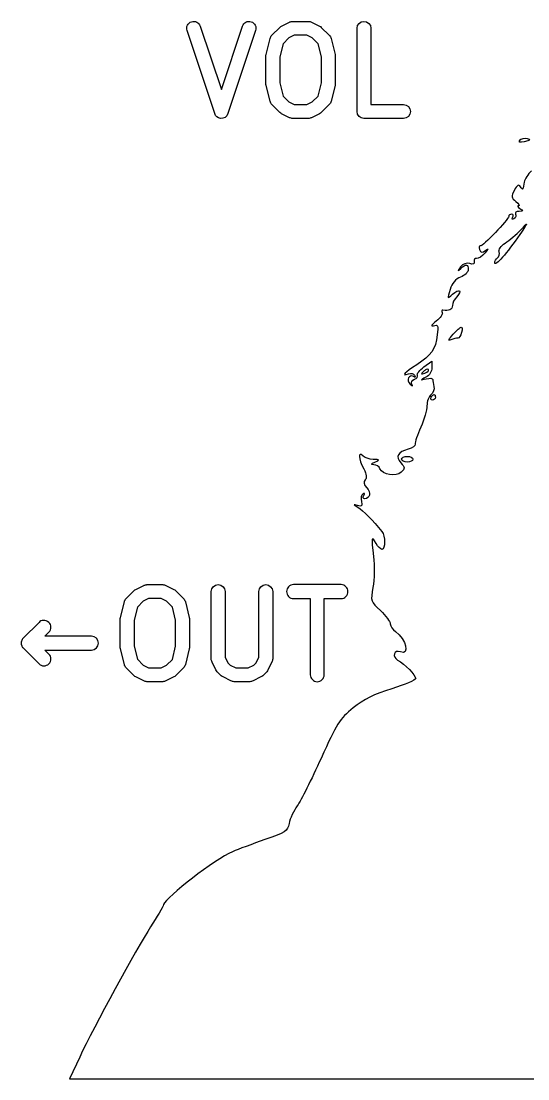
# Model space of a CAD drawing. Header units: millimetres. Extents: x 3 to 110, y 3 to 41.
# Drawn here: x 3.45 to 21.72, y 3.03 to 41.19 of the extents above; entities that cross this region are included whole.
import ezdxf

# ---------------------------------------------------------------- set-up
doc = ezdxf.new("R2010")
doc.units = ezdxf.units.MM
doc.layers.add('1', color=7, linetype='CONTINUOUS')

msp = doc.modelspace()

# ---------------------------------------------------------------- linework, layer by layer
at = {"layer": '1', "color": 7}
for points in [[(10.433054, 37.848873), (9.433059, 40.848864)], [(9.907399, 41.006973), (10.670226, 38.718495), (11.433048, 41.006973)], [(11.907392, 40.848864), (10.907393, 37.848873)], [(12.493362, 40.676118), (12.77886, 40.961868)], [(12.843991, 41.008817), (13.12974, 41.151565)], [(13.241462, 41.177918), (13.812961, 41.177918)], [(13.924686, 41.151565), (14.210435, 41.008817)], [(14.275487, 40.961947), (14.561237, 40.676197)], [(15.562953, 37.927926), (15.562953, 40.927921)], [(16.062956, 40.927921), (16.062956, 38.177927), (17.241449, 38.177927)], [(12.284691, 39.988607), (12.427695, 40.560107)], [(14.62701, 40.560002), (14.769755, 39.988503)], [(12.277216, 38.927925), (12.277216, 39.927922)], [(14.777208, 39.927922), (14.777208, 38.927925)], [(12.427695, 38.29574), (12.284691, 38.867239)], [(14.769755, 38.867343), (14.62701, 38.295844)], [(12.77886, 37.893979), (12.493362, 38.179728)], [(14.561237, 38.179649), (14.275487, 37.8939)], [(13.12974, 37.704281), (12.843991, 37.847029)], [(14.210435, 37.847029), (13.924686, 37.704281)], [(13.812961, 37.677929), (13.241462, 37.677929)], [(17.241449, 37.677929), (15.812955, 37.677929)], [(17.976265, 28.712828), (18.264105, 28.925735), (18.264105, 28.688023)], [(7.237677, 20.356223), (7.523426, 20.641972)], [(7.588481, 20.688843), (7.87423, 20.831591)], [(7.985955, 20.857943), (8.5572, 20.857943)], [(8.668922, 20.831591), (8.954671, 20.688843)], [(9.019723, 20.641972), (9.305473, 20.356223)], [(10.307194, 18.179451), (10.307194, 20.607947)], [(10.807193, 20.607947), (10.807193, 18.238516), (10.905676, 18.041722), (10.991104, 17.956144), (11.187661, 17.857953), (11.641223, 17.857953), (11.837781, 17.956144), (11.923143, 18.041656), (12.021438, 18.238422), (12.021438, 20.607947)], [(12.521436, 20.607947), (12.521436, 18.179451)], [(14.986074, 20.857948), (14.128762, 20.857948), (13.271452, 20.857948), (13.271452, 20.857948)], [(7.028932, 19.668633), (7.171936, 20.240132)], [(9.371246, 20.240028), (9.513996, 19.668529)], [(13.271452, 20.357721), (13.878648, 20.357721), (13.878648, 17.608022)], [(14.378875, 17.608022), (14.378875, 20.357721), (14.986074, 20.357721)], [(4.094763, 19.498859), (3.523221, 18.92732)], [(7.021454, 18.607951), (7.021454, 19.607947)], [(9.521446, 19.607947), (9.521446, 18.607951)], [(5.986116, 19.0007), (4.303536, 19.0007), (4.448229, 19.145394)], [(3.523221, 18.573854), (4.094763, 18.002829)], [(4.448229, 18.356295), (4.304051, 18.500473), (5.986116, 18.500473)], [(7.171936, 17.975766), (7.028932, 18.547265)], [(9.513996, 18.547369), (9.371246, 17.97587)], [(10.47663, 17.781822), (10.333625, 18.067571)], [(12.495084, 18.067731), (12.352334, 17.781982)], [(7.523426, 17.573925), (7.237677, 17.859675)], [(9.305473, 17.859675), (9.019723, 17.573925)], [(10.666009, 17.574083), (10.523262, 17.717082)], [(12.30562, 17.717082), (12.162875, 17.574083)], [(7.87423, 17.384307), (7.588481, 17.527055)], [(8.5572, 17.357955), (7.985955, 17.357955)], [(8.954671, 17.527055), (8.668922, 17.384307)], [(11.016968, 17.384307), (10.731219, 17.527055)], [(11.700194, 17.357955), (11.128695, 17.357955)], [(12.097663, 17.527055), (11.811914, 17.384307)], [(5.562559, 3.817737), (5.193598, 3.030706), (14.522742, 3.030706), (23.851859, 3.030706), (24.058049, 3.507162), (24.264768, 3.983617), (24.352106, 3.540234)]]:
    msp.add_lwpolyline(points, dxfattribs=at)
for points in [[(13.300431, 38.177927), (13.75399, 38.177927), (13.950657, 38.276174), (14.158703, 38.484215), (14.277209, 38.958674), (14.277209, 39.897172), (14.158703, 40.371631), (13.950657, 40.579672), (13.75399, 40.677919), (13.300431, 40.677919), (13.10382, 40.579703), (12.895951, 40.371646), (12.777211, 39.897119), (12.777211, 38.958727), (12.895951, 38.4842), (13.10382, 38.276144)], [(10.635644, 37.680385)], [(21.706779, 36.943838)], [(21.678866, 33.862893)], [(19.319341, 30.14478)], [(18.062042, 28.617226)], [(18.345226, 27.719091)], [(17.374233, 25.484087)], [(8.044926, 17.857953), (8.498231, 17.857953), (8.694891, 17.9562), (8.902939, 18.164241), (9.02145, 18.6387), (9.02145, 19.577198), (8.902939, 20.051657), (8.694891, 20.259698), (8.498231, 20.357945), (8.044931, 20.357945), (7.848264, 20.259698), (7.640177, 20.051611), (7.521453, 19.577145), (7.521453, 18.638753), (7.640177, 18.164287), (7.848264, 17.9562)], [(4.243589, 19.570691)]]:
    msp.add_lwpolyline(points, close=True, dxfattribs=at)
for points in [[(9.433059, 40.848864), (9.389399, 40.979847), (9.460186, 41.121425), (9.591169, 41.165088)], [(9.591169, 41.165088), (9.654071, 41.186056), (9.722726, 41.181177), (9.782031, 41.151525)], [(9.782031, 41.151525), (9.841336, 41.121872), (9.886432, 41.069876), (9.907399, 41.006973)], [(11.433048, 41.006973), (11.454015, 41.069876), (11.499111, 41.121872), (11.558415, 41.151525)], [(11.558415, 41.151525), (11.61772, 41.181177), (11.686375, 41.186056), (11.749277, 41.165088)], [(11.749277, 41.165088), (11.880262, 41.121427), (11.951052, 40.979849), (11.907392, 40.848864)], [(12.77886, 40.961868), (12.797899, 40.980924), (12.819893, 40.996778), (12.843991, 41.008817)], [(13.12974, 41.151565), (13.137517, 41.154695), (13.145447, 41.157431), (13.153499, 41.159764)], [(13.153499, 41.159764), (13.163512, 41.163969), (13.173787, 41.167518), (13.184261, 41.170386)], [(13.184261, 41.170386), (13.194924, 41.172505), (13.205714, 41.173925), (13.216562, 41.174638)], [(13.216562, 41.174638), (13.224802, 41.176148), (13.233112, 41.177242), (13.241462, 41.177918)], [(13.812961, 41.177918), (13.851742, 41.177917), (13.889992, 41.168895), (13.924686, 41.151565)], [(14.210435, 41.008817), (14.234499, 40.996795), (14.256466, 40.980968), (14.275487, 40.961947)], [(15.562953, 40.927921), (15.562954, 41.065992), (15.674884, 41.177919), (15.812955, 41.177918)], [(15.812955, 41.177918), (15.951025, 41.177919), (16.062955, 41.065992), (16.062956, 40.927921)], [(12.427695, 40.560107), (12.438682, 40.604007), (12.461377, 40.644103), (12.493362, 40.676118)], [(14.561237, 40.676197), (14.593289, 40.644144), (14.616024, 40.60398), (14.62701, 40.560002)], [(12.277216, 39.927922), (12.277215, 39.94838), (12.279726, 39.968761), (12.284691, 39.988607)], [(14.769755, 39.988503), (14.774704, 39.968689), (14.777207, 39.948344), (14.777208, 39.927922)], [(12.284691, 38.867239), (12.279726, 38.887086), (12.277215, 38.907467), (12.277216, 38.927925)], [(14.777208, 38.927925), (14.777207, 38.907503), (14.774704, 38.887157), (14.769755, 38.867343)], [(12.493362, 38.179728), (12.461377, 38.211743), (12.438682, 38.251839), (12.427695, 38.29574)], [(14.62701, 38.295844), (14.616024, 38.251866), (14.593289, 38.211703), (14.561237, 38.179649)], [(17.241449, 38.177927), (17.37952, 38.177926), (17.491447, 38.065996), (17.491446, 37.927926)], [(10.635644, 37.680385), (10.541597, 37.693519), (10.463108, 37.758796), (10.433054, 37.848873)], [(10.907393, 37.848873), (10.869251, 37.73456), (10.754994, 37.663719), (10.635644, 37.680385)], [(12.843991, 37.847029), (12.819893, 37.859068), (12.797899, 37.874922), (12.77886, 37.893979)], [(14.275487, 37.8939), (14.256466, 37.874879), (14.234499, 37.859052), (14.210435, 37.847029)], [(15.812955, 37.677929), (15.67489, 37.677941), (15.562968, 37.789861), (15.562953, 37.927926)], [(17.491446, 37.927926), (17.491444, 37.789857), (17.379518, 37.67793), (17.241449, 37.677929)], [(13.241462, 37.677929), (13.202682, 37.67793), (13.164433, 37.686952), (13.12974, 37.704281)], [(13.924686, 37.704281), (13.889992, 37.686951), (13.851742, 37.677929), (13.812961, 37.677929)], [(21.419468, 36.885445), (21.355863, 36.821815), (21.422696, 36.807853), (21.60809, 36.845654)], [(21.706779, 36.943838), (21.603063, 36.965822), (21.473655, 36.939626), (21.419468, 36.885445)], [(21.60809, 36.845654), (21.820735, 36.889009), (21.846479, 36.914231), (21.706779, 36.943838)], [(21.853041, 35.786806), (21.72993, 35.669834), (21.612693, 35.487176), (21.592585, 35.380629)], [(21.455637, 35.214233), (21.396185, 35.307874), (21.336495, 35.272806), (21.236536, 35.086074)], [(21.547103, 35.136199), (21.54197, 35.108259), (21.500643, 35.143316), (21.455637, 35.214233)], [(21.592585, 35.380629), (21.57253, 35.274081), (21.55213, 35.164139), (21.547103, 35.136199)], [(21.236536, 35.086074), (21.114166, 34.857392), (21.120437, 34.812551), (21.2944, 34.680931)], [(21.2944, 34.680931), (21.4019, 34.59954), (21.444339, 34.530616), (21.388459, 34.52797)], [(21.388459, 34.52797), (21.332579, 34.525338), (21.355281, 34.4793), (21.439101, 34.425132)], [(21.439101, 34.425132), (21.568323, 34.341625), (21.563402, 34.326205), (21.407589, 34.324882)], [(21.032913, 34.145047), (21.032913, 34.024742), (20.093008, 33.050452), (20.003023, 33.077413)], [(21.140413, 34.221528), (21.081226, 34.221528), (21.032913, 34.187076), (21.032913, 34.145047)], [(21.222063, 34.060815), (21.147768, 34.014899), (21.130253, 34.030965), (21.175549, 34.104222)], [(21.175549, 34.104222), (21.215396, 34.168736), (21.199574, 34.221528), (21.140413, 34.221528)], [(21.28252, 34.228764), (21.314667, 34.176747), (21.287468, 34.101251), (21.222063, 34.060815)], [(21.407589, 34.324882), (21.306571, 34.324027), (21.250373, 34.280784), (21.28252, 34.228764)], [(20.905807, 33.180251), (21.056381, 33.278152), (21.310407, 33.495266), (21.470612, 33.662906)], [(21.678866, 33.862893), (21.674341, 33.840967), (21.594781, 33.723879), (21.435476, 33.491858)], [(21.470612, 33.662906), (21.612641, 33.811498), (21.683416, 33.884819), (21.678866, 33.862893)], [(21.435476, 33.491858), (20.97563, 32.822053), (20.532798, 32.320039), (20.528035, 32.462982)], [(20.182331, 32.826784), (20.0779, 32.704237), (19.940661, 32.614014), (19.877452, 32.625762)], [(20.003023, 33.077413), (19.958573, 33.090713), (19.948837, 33.032283), (19.981301, 32.947706)], [(19.981301, 32.947706), (20.02964, 32.821714), (20.070651, 32.817121), (20.20662, 32.921867)], [(20.20662, 32.921867), (20.322454, 33.011206), (20.31502, 32.982491), (20.182331, 32.826784)], [(20.63244, 32.651085), (20.69205, 32.687976), (20.716154, 32.782315), (20.686177, 32.860373)], [(20.686177, 32.860373), (20.654559, 32.942825), (20.746766, 33.076836), (20.905807, 33.180251)], [(19.627316, 32.438178), (19.507698, 32.476145), (19.384428, 32.431359), (19.29918, 32.318806)], [(19.305371, 32.266095), (19.497749, 32.437635), (19.576674, 32.425628), (19.576674, 32.22527)], [(19.790616, 32.512073), (19.809216, 32.422453), (19.754712, 32.397744), (19.627316, 32.438178)], [(19.877452, 32.625762), (19.814323, 32.637514), (19.77527, 32.586135), (19.790616, 32.512073)], [(20.528035, 32.462982), (20.52576, 32.529533), (20.57275, 32.614194), (20.63244, 32.651085)], [(19.29918, 32.318806), (19.182975, 32.165279), (19.18398, 32.157831), (19.305371, 32.266095)], [(19.576674, 32.22527), (19.576674, 32.133082), (19.452188, 32.010818), (19.300212, 31.953454)], [(19.300212, 31.953454), (19.115797, 31.883847), (18.98848, 31.733252), (18.917281, 31.501284)], [(18.917281, 31.501284), (18.812929, 31.161244), (18.814649, 31.157575), (19.007715, 31.332303)], [(19.007715, 31.332303), (19.245496, 31.547485), (19.381677, 31.467507), (19.158104, 31.243937)], [(19.000492, 30.92716), (19.000492, 30.781245), (18.879339, 30.720089), (18.663043, 30.757663)], [(19.158104, 31.243937), (19.071612, 31.157458), (19.000492, 31.01497), (19.000492, 30.92716)], [(18.638251, 30.677047), (18.67061, 30.624654), (18.571021, 30.482496), (18.41706, 30.361304)], [(18.663043, 30.757663), (18.617005, 30.765664), (18.605866, 30.729442), (18.638251, 30.677047)], [(18.41706, 30.361304), (18.249314, 30.229253), (18.210183, 30.163997), (18.319402, 30.198522)], [(18.319402, 30.198522), (18.477808, 30.248557), (18.495694, 30.205055), (18.456853, 29.866761)], [(19.028908, 29.8895), (19.177472, 30.049834), (19.27124, 30.134575), (19.319341, 30.14478)], [(19.319341, 30.14478), (19.367442, 30.154985), (19.369479, 30.090982), (19.333814, 29.954611)], [(18.456853, 29.866761), (18.39719, 29.347517), (18.246192, 29.128847), (17.716841, 28.793959)], [(18.949322, 29.686411), (18.835128, 29.642596), (18.860924, 29.708247), (19.028908, 29.8895)], [(19.333814, 29.954611), (19.304577, 29.842851), (19.244252, 29.751522), (19.199458, 29.751522)], [(19.199458, 29.751522), (19.154664, 29.751522), (19.042164, 29.72204), (18.949322, 29.686411)], [(17.716841, 28.793959), (17.278374, 28.51656), (17.133727, 28.354884), (17.42281, 28.465816)], [(17.74113, 28.413621), (17.71184, 28.461011), (17.817806, 28.595673), (17.976265, 28.712828)], [(18.062042, 28.617226), (18.029023, 28.604653), (17.991081, 28.579597), (17.956633, 28.544878)], [(18.264105, 28.688023), (18.264105, 28.548437), (18.174834, 28.403914), (18.048099, 28.338173)], [(18.139036, 28.614125), (18.123399, 28.629767), (18.095062, 28.629799), (18.062042, 28.617226)], [(17.601086, 28.365563), (17.436992, 28.46698), (17.331767, 28.228688), (17.480172, 28.091677)], [(17.42281, 28.465816), (17.504857, 28.497293), (17.603044, 28.472594), (17.641408, 28.41052)], [(17.543222, 28.08961), (17.507397, 28.153605), (17.549201, 28.233459), (17.636249, 28.26686)], [(17.641408, 28.41052), (17.682048, 28.344753), (17.665353, 28.325841), (17.601086, 28.365563)], [(17.636249, 28.26686), (17.723244, 28.300261), (17.770419, 28.366235), (17.74113, 28.413621)], [(18.048099, 28.338173), (17.834819, 28.227538), (17.835189, 28.226955), (18.061011, 28.284431)], [(17.956633, 28.544878), (17.857044, 28.444538), (17.868659, 28.432899), (18.013465, 28.488035)], [(18.013465, 28.488035), (18.113636, 28.526188), (18.17031, 28.582843), (18.139036, 28.614125)], [(18.061011, 28.284431), (18.18674, 28.316424), (18.292944, 28.305301), (18.297177, 28.259626)], [(18.297177, 28.259626), (18.301464, 28.213951), (18.320249, 28.098659), (18.338505, 28.003311)], [(17.480172, 28.091677), (17.572934, 28.005978), (17.590423, 28.005269), (17.543222, 28.08961)], [(18.338505, 28.003311), (18.356867, 27.907961), (18.30747, 27.776503), (18.228968, 27.711339)], [(18.228968, 27.711339), (18.15044, 27.646175), (18.086331, 27.467126), (18.086331, 27.313432)], [(18.282705, 27.516002), (18.223597, 27.516002), (18.203224, 27.561926), (18.237752, 27.617806)], [(18.237752, 27.617806), (18.27228, 27.673686), (18.320619, 27.719091), (18.345226, 27.719091)], [(18.390205, 27.617806), (18.390205, 27.561926), (18.341865, 27.516002), (18.282705, 27.516002)], [(18.345226, 27.719091), (18.369911, 27.719091), (18.390205, 27.673686), (18.390205, 27.617806)], [(18.086331, 27.313432), (18.086331, 27.159736), (17.985657, 26.81082), (17.862573, 26.538286)], [(17.862573, 26.538286), (17.739463, 26.265755), (17.648605, 25.991012), (17.66104, 25.927473)], [(15.770198, 25.504243), (15.590943, 25.683506), (15.611184, 25.405379), (15.804303, 25.035021)], [(17.403178, 25.741436), (17.03173, 25.648208), (16.941877, 25.478859), (17.144786, 25.254646)], [(17.66104, 25.927473), (17.673397, 25.86393), (17.557298, 25.780116), (17.403178, 25.741436)], [(16.151065, 25.375052), (16.008587, 25.378979), (15.83727, 25.437187), (15.770198, 25.504243)], [(16.170697, 25.186431), (16.040364, 25.192006), (16.048195, 25.212818), (16.206866, 25.281001)], [(16.206866, 25.281001), (16.391862, 25.360484), (16.386915, 25.368544), (16.151065, 25.375052)], [(16.39083, 25.039672), (16.361435, 25.116303), (16.262508, 25.182515), (16.170697, 25.186431)], [(17.144786, 25.254646), (17.293667, 25.090282), (17.294778, 25.055301), (17.155634, 24.916165)], [(17.171139, 25.382286), (17.171139, 25.438166), (17.262473, 25.484087), (17.374233, 25.484087)], [(17.374233, 25.281001), (17.262473, 25.281001), (17.171139, 25.326406), (17.171139, 25.382286)], [(17.374233, 25.484087), (17.485992, 25.484087), (17.577326, 25.438166), (17.577326, 25.382286)], [(17.577326, 25.382286), (17.577326, 25.326406), (17.485992, 25.281001), (17.374233, 25.281001)], [(15.804303, 25.035021), (15.909051, 24.834149), (15.925323, 24.704895), (15.855473, 24.635045)], [(17.155634, 24.916165), (16.975374, 24.735907), (16.476529, 24.816377), (16.39083, 25.039672)], [(15.855473, 24.635045), (15.785623, 24.565198), (15.804382, 24.474327), (15.913337, 24.353926)], [(15.774855, 24.128099), (15.715562, 24.09147), (15.691167, 23.969333), (15.720589, 23.856798)], [(15.839439, 23.960152), (15.78356, 23.960152), (15.770119, 24.012945), (15.809991, 24.077458)], [(15.809991, 24.077458), (15.852616, 24.14644), (15.838222, 24.167257), (15.774855, 24.128099)], [(15.913337, 24.353926), (16.073569, 24.176872), (16.032982, 23.960152), (15.839439, 23.960152)], [(15.58417, 23.712106), (15.418409, 23.764446), (15.420314, 23.756622), (15.597611, 23.649061)], [(15.720589, 23.856798), (15.763372, 23.693201), (15.73612, 23.66415), (15.58417, 23.712106)], [(15.597611, 23.649061), (15.774352, 23.541855), (16.139238, 23.171229), (16.463194, 22.770561)], [(16.251819, 22.343198), (16.089126, 22.647194), (16.072299, 22.564543), (16.156754, 21.877077)], [(16.463194, 22.770561), (16.590114, 22.612123), (16.591014, 22.131326), (16.463194, 22.131326)], [(16.463194, 22.131326), (16.409298, 22.131326), (16.314207, 22.226652), (16.251819, 22.343198)], [(16.156754, 21.877077), (16.198002, 21.541798), (16.190118, 21.039233), (16.139159, 20.759836)], [(7.523426, 20.641972), (7.542448, 20.660994), (7.564416, 20.676821), (7.588481, 20.688843)], [(7.87423, 20.831591), (7.882013, 20.834724), (7.889949, 20.837464), (7.898007, 20.8398)], [(7.898007, 20.8398), (7.908015, 20.844001), (7.918285, 20.847546), (7.928754, 20.850412)], [(7.928754, 20.850412), (7.939417, 20.85253), (7.950207, 20.853951), (7.961055, 20.854664)], [(7.961055, 20.854664), (7.969295, 20.856174), (7.977605, 20.857268), (7.985955, 20.857943)], [(8.5572, 20.857943), (8.59598, 20.857942), (8.634229, 20.84892), (8.668922, 20.831591)], [(8.954671, 20.688843), (8.978735, 20.676821), (9.000702, 20.660994), (9.019723, 20.641972)], [(10.307194, 20.607947), (10.307196, 20.746017), (10.419125, 20.857945), (10.557196, 20.857943)], [(10.557196, 20.857943), (10.695265, 20.857942), (10.807191, 20.746015), (10.807193, 20.607947)], [(12.021438, 20.607947), (12.021439, 20.746015), (12.133366, 20.857942), (12.271435, 20.857943)], [(12.271435, 20.857943), (12.409505, 20.857945), (12.521435, 20.746017), (12.521436, 20.607947)], [(13.094561, 20.784725), (13.047649, 20.737813), (13.021308, 20.674178), (13.021338, 20.607835)], [(13.021338, 20.607835), (13.021308, 20.541491), (13.047649, 20.477856), (13.094561, 20.430944)], [(13.271452, 20.857948), (13.205108, 20.857979), (13.141473, 20.831637), (13.094561, 20.784725)], [(15.162964, 20.784725), (15.116052, 20.831637), (15.052417, 20.857979), (14.986074, 20.857948)], [(15.236187, 20.607835), (15.236218, 20.674178), (15.209876, 20.737813), (15.162964, 20.784725)], [(15.162964, 20.430944), (15.209876, 20.477856), (15.236218, 20.541491), (15.236187, 20.607835)], [(16.139159, 20.759836), (16.048169, 20.261049), (16.052746, 20.245648), (16.405303, 19.920094)], [(7.171936, 20.240132), (7.18293, 20.284069), (7.205653, 20.324194), (7.237677, 20.356223)], [(9.305473, 20.356223), (9.337525, 20.32417), (9.36026, 20.284006), (9.371246, 20.240028)], [(13.094561, 20.430944), (13.141473, 20.384032), (13.205108, 20.357691), (13.271452, 20.357721)], [(14.986074, 20.357721), (15.052417, 20.357691), (15.116052, 20.384032), (15.162964, 20.430944)], [(16.405303, 19.920094), (16.602788, 19.737733), (16.764448, 19.523019), (16.764448, 19.44312)], [(4.243589, 19.570691), (4.187272, 19.564309), (4.134795, 19.538981), (4.094763, 19.498859)], [(4.448229, 19.498859), (4.394494, 19.552685), (4.319178, 19.579122), (4.243589, 19.570691)], [(4.448229, 19.145394), (4.545802, 19.243014), (4.545802, 19.401239), (4.448229, 19.498859)], [(7.021454, 19.607947), (7.021455, 19.628406), (7.023966, 19.648786), (7.028932, 19.668633)], [(9.513996, 19.668529), (9.518944, 19.648715), (9.521446, 19.62837), (9.521446, 19.607947)], [(16.764448, 19.44312), (16.764448, 19.363221), (16.848638, 19.238118), (16.951535, 19.165101)], [(16.951535, 19.165101), (17.338805, 18.890255), (17.481098, 18.298595), (17.127218, 18.434397)], [(3.451908, 18.762471), (3.451297, 18.758523), (3.45078, 18.75456), (3.450358, 18.750587)], [(3.450358, 18.750587), (3.45078, 18.746612), (3.451296, 18.742649), (3.451908, 18.738699)], [(3.456559, 18.799161), (3.454105, 18.787063), (3.45255, 18.774799), (3.451908, 18.762471)], [(3.451908, 18.738699), (3.45255, 18.726371), (3.454105, 18.714108), (3.456559, 18.702009)], [(3.462243, 18.823449), (3.459945, 18.815453), (3.458048, 18.807347), (3.456559, 18.799161)], [(3.456559, 18.702009), (3.458048, 18.693824), (3.459945, 18.685718), (3.462243, 18.677722)], [(3.479297, 18.864274), (3.472417, 18.851197), (3.46671, 18.837535), (3.462243, 18.823449)], [(3.486015, 18.878226), (3.483632, 18.873646), (3.481391, 18.868993), (3.479297, 18.864274)], [(3.523221, 18.92732), (3.508843, 18.912551), (3.496346, 18.896062), (3.486015, 18.878226)], [(6.235714, 18.750587), (6.235777, 18.888545), (6.124075, 19.000479), (5.986116, 19.0007)], [(5.986116, 18.500473), (6.124075, 18.500695), (6.235777, 18.612628), (6.235714, 18.750587)], [(3.462243, 18.677722), (3.466488, 18.664377), (3.471847, 18.651412), (3.478263, 18.638964)], [(3.478263, 18.638964), (3.480814, 18.633352), (3.483572, 18.627836), (3.486531, 18.622428)], [(3.486531, 18.622428), (3.496737, 18.604803), (3.509058, 18.58849), (3.523221, 18.573854)], [(4.448229, 18.002829), (4.545802, 18.10045), (4.545802, 18.258674), (4.448229, 18.356295)], [(7.028932, 18.547265), (7.023966, 18.567111), (7.021455, 18.587492), (7.021454, 18.607951)], [(9.521446, 18.607951), (9.521446, 18.587528), (9.518944, 18.567183), (9.513996, 18.547369)], [(17.127218, 18.434397), (16.904386, 18.5199), (16.814851, 18.256706), (17.026465, 18.138292)], [(4.094763, 18.002829), (4.141611, 17.955898), (4.205185, 17.929502), (4.271496, 17.929449)], [(4.271496, 17.929449), (4.337808, 17.929502), (4.401382, 17.955898), (4.448229, 18.002829)], [(7.237677, 17.859675), (7.205653, 17.891703), (7.18293, 17.931829), (7.171936, 17.975766)], [(9.371246, 17.97587), (9.36026, 17.931892), (9.337525, 17.891728), (9.305473, 17.859675)], [(10.333625, 18.067571), (10.316245, 18.102305), (10.307195, 18.140611), (10.307194, 18.179451)], [(12.521436, 18.179451), (12.521435, 18.140671), (12.512413, 18.102423), (12.495084, 18.067731)], [(17.026465, 18.138292), (17.286576, 17.992726), (17.679138, 17.589891), (17.679138, 17.468566)], [(7.588481, 17.527055), (7.564416, 17.539077), (7.542448, 17.554904), (7.523426, 17.573925)], [(9.019723, 17.573925), (9.000702, 17.554904), (8.978735, 17.539077), (8.954671, 17.527055)], [(10.523262, 17.717082), (10.504352, 17.736027), (10.488608, 17.757885), (10.47663, 17.781822)], [(10.731219, 17.527055), (10.707088, 17.539111), (10.685067, 17.554992), (10.666009, 17.574083)], [(12.162875, 17.574083), (12.143817, 17.554992), (12.121795, 17.53911), (12.097663, 17.527055)], [(12.352334, 17.781982), (12.340345, 17.757982), (12.324572, 17.736069), (12.30562, 17.717082)], [(13.878648, 17.608022), (13.878618, 17.541679), (13.904959, 17.478044), (13.951871, 17.431132)], [(14.305652, 17.431132), (14.352564, 17.478044), (14.378905, 17.541679), (14.378875, 17.608022)], [(7.985955, 17.357955), (7.947173, 17.357955), (7.908924, 17.366977), (7.87423, 17.384307)], [(8.668922, 17.384307), (8.634229, 17.366977), (8.59598, 17.357955), (8.5572, 17.357955)], [(11.128695, 17.357955), (11.089913, 17.357955), (11.051663, 17.366977), (11.016968, 17.384307)], [(11.811914, 17.384307), (11.777222, 17.366978), (11.738974, 17.357956), (11.700194, 17.357955)], [(13.951871, 17.431132), (13.998783, 17.38422), (14.062418, 17.357879), (14.128762, 17.357909)], [(14.128762, 17.357909), (14.195105, 17.357879), (14.25874, 17.38422), (14.305652, 17.431132)], [(17.679138, 17.468566), (17.679138, 17.413528), (17.290254, 17.249695), (16.815089, 17.104765)], [(16.815089, 17.104765), (16.186175, 16.912929), (15.806816, 16.723728), (15.420366, 16.408684)], [(15.420366, 16.408684), (14.942477, 16.019141), (14.827357, 15.837573), (14.265911, 14.592261)], [(14.265911, 14.592261), (13.92288, 13.83136), (13.537673, 13.062444), (13.410144, 12.883322)], [(13.410144, 12.883322), (13.282589, 12.704202), (13.149424, 12.417759), (13.114552, 12.247187)], [(13.114552, 12.247187), (13.05682, 11.964994), (12.978556, 11.912376), (12.241216, 11.660144)], [(12.241216, 11.660144), (11.795526, 11.50768), (11.270461, 11.312074), (11.074882, 11.225545)], [(11.074882, 11.225545), (10.422314, 10.936827), (8.691306, 9.607181), (8.587193, 9.314552)], [(8.587193, 9.314552), (8.554385, 9.222337), (8.343988, 8.862414), (8.119516, 8.51512)], [(8.119516, 8.51512), (7.617576, 7.738524), (6.065082, 4.886335), (5.562559, 3.817737)]]:
    msp.add_open_spline(points, degree=3, dxfattribs=at)

doc.saveas('drawing.dxf')
